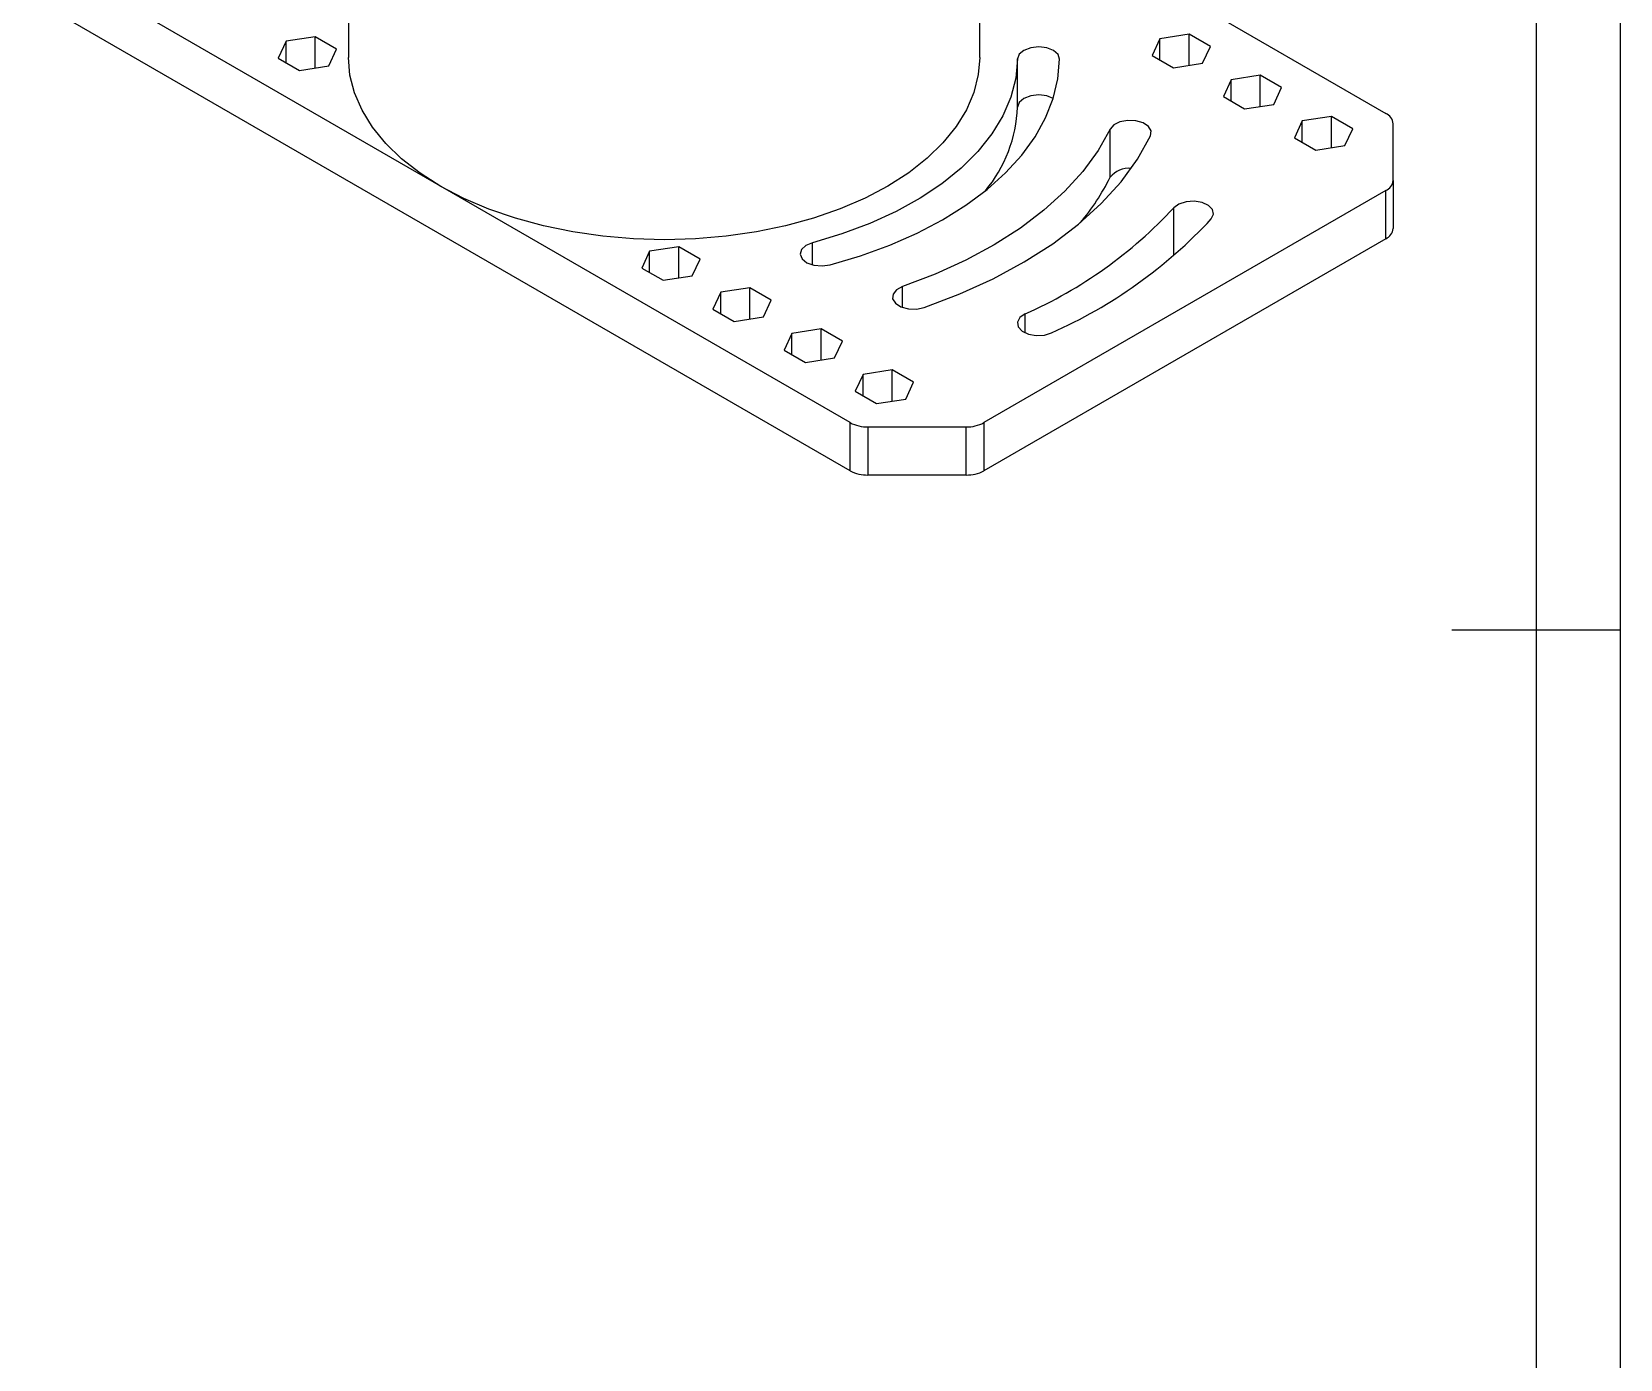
# Model space of a CAD drawing. Header units: millimetres. Extents: x 227 to 1067, y 103 to 697.
# Drawn here: x 878.3 to 1067.1, y 313.1 to 470.8 of the extents above; entities that cross this region are included whole.
import ezdxf

# ---------------------------------------------------------------- set-up
doc = ezdxf.new("R2010")
doc.units = ezdxf.units.MM
doc.header["$LTSCALE"] = 2
for name, color, linetype in [('1轮廓实线层', 7, 'Continuous'), ('2细线层', 4, 'Continuous'), ('图框层', 7, 'Continuous')]:
    doc.layers.add(name, color=color, linetype=linetype)

# ---------------------------------------------------------------- blocks, each defined once
blk = doc.blocks.new('ZwmFrameMain_A3^_^无分区图框^_^landscape')
at = {"layer": '1轮廓实线层'}
for p, q in [((390, 287), (390, 0)), ((395, 143.5), (385, 143.5))]:
    blk.add_line(p, q, dxfattribs=at)
at = {"layer": '2细线层'}
blk.add_line((395, 292), (395, -5), dxfattribs=at)

msp = doc.modelspace()

# ---------------------------------------------------------------- linework, layer by layer
at = {"color": 7, "linetype": 'Continuous', "lineweight": 25}
for p, q in [((915.96, 501.001), (915.96, 467.767)), ((990.96, 467.767), (990.96, 501.001)), ((1000.796, 483.303), (1039.202, 461.131)), ((975.563, 424.393), (878.325, 480.527)), ((975.563, 418.677), (878.325, 474.811)), ((912.001, 470.23), (908.543, 469.695)), ((914.532, 468.769), (912.001, 470.23)), ((912.001, 466.525), (912.001, 470.23)), ((1012.378, 470.003), (1011.452, 468.007)), ((1015.836, 470.538), (1012.378, 470.003)), ((1012.378, 467.473), (1012.378, 470.003)), ((1018.367, 469.077), (1015.836, 470.538)), ((1015.836, 466.833), (1015.836, 470.538)), ((908.543, 469.695), (907.617, 467.699)), ((908.543, 467.164), (908.543, 469.695)), ((913.605, 466.773), (914.532, 468.769)), ((1017.44, 467.081), (1018.367, 469.077)), ((907.617, 467.699), (910.148, 466.238)), ((910.148, 466.238), (913.605, 466.773)), ((995.459, 461.89), (995.459, 467.606)), ((1011.452, 468.007), (1013.983, 466.546)), ((1013.983, 466.546), (1017.44, 467.081)), ((1020.835, 465.122), (1019.908, 463.126)), ((1024.292, 465.656), (1020.835, 465.122)), ((1020.835, 462.591), (1020.835, 465.122)), ((1026.823, 464.195), (1024.292, 465.656)), ((1024.292, 461.951), (1024.292, 465.656)), ((1019.908, 463.126), (1022.439, 461.664)), ((1025.897, 462.199), (1026.823, 464.195)), ((1022.439, 461.664), (1025.897, 462.199)), ((1032.749, 460.775), (1029.291, 460.24)), ((1035.28, 459.313), (1032.749, 460.775)), ((1032.749, 457.069), (1032.749, 460.775)), ((1006.447, 453.54), (1006.447, 459.256)), ((1029.291, 460.24), (1028.365, 458.244)), ((1029.291, 457.709), (1029.291, 460.24)), ((1034.353, 457.317), (1035.28, 459.313)), ((1040.081, 453.177), (1040.081, 459.907)), ((1028.365, 458.244), (1030.896, 456.783)), ((1030.896, 456.783), (1034.353, 457.317)), ((1040.081, 453.177), (1040.081, 447.461)), ((1039.202, 451.953), (991.462, 424.393)), ((1039.202, 446.237), (1039.202, 451.953)), ((1039.202, 446.237), (991.462, 418.677)), ((951.737, 444.76), (950.811, 442.764)), ((955.195, 445.295), (951.737, 444.76)), ((951.737, 442.229), (951.737, 444.76)), ((957.726, 443.833), (955.195, 445.295)), ((955.195, 441.589), (955.195, 445.295)), ((956.8, 441.837), (957.726, 443.833)), ((950.811, 442.764), (953.342, 441.302)), ((953.342, 441.302), (956.8, 441.837)), ((960.194, 439.878), (959.267, 437.882)), ((963.651, 440.413), (960.194, 439.878)), ((960.194, 437.347), (960.194, 439.878)), ((966.182, 438.952), (963.651, 440.413)), ((963.651, 436.707), (963.651, 440.413)), ((959.267, 437.882), (961.798, 436.421)), ((965.256, 436.956), (966.182, 438.952)), ((961.798, 436.421), (965.256, 436.956)), ((968.65, 434.996), (967.724, 433)), ((972.108, 435.531), (968.65, 434.996)), ((968.65, 432.465), (968.65, 434.996)), ((974.639, 434.07), (972.108, 435.531)), ((972.108, 431.826), (972.108, 435.531)), ((967.724, 433), (970.255, 431.539)), ((973.712, 432.074), (974.639, 434.07)), ((970.255, 431.539), (973.712, 432.074)), ((980.564, 430.649), (977.106, 430.114)), ((983.095, 429.188), (980.564, 430.649)), ((980.564, 426.944), (980.564, 430.649)), ((977.106, 430.114), (976.18, 428.118)), ((977.106, 427.584), (977.106, 430.114)), ((982.169, 427.192), (983.095, 429.188)), ((976.18, 428.118), (978.711, 426.657)), ((978.711, 426.657), (982.169, 427.192)), ((975.563, 418.677), (975.563, 424.393)), ((977.684, 423.886), (989.341, 423.886)), ((977.684, 423.886), (977.684, 418.17)), ((989.341, 418.17), (989.341, 423.886)), ((991.462, 424.393), (991.462, 418.677)), ((989.341, 418.17), (977.684, 418.17))]:
    msp.add_line(p, q, dxfattribs=at)
at = {"color": 8, "linetype": 'Continuous', "lineweight": 25}
for p, q in [((1014.023, 444.239), (1014.023, 449.916)), ((971.08, 443.138), (971.08, 445.758)), ((981.8, 438.082), (981.8, 440.556)), ((996.349, 435.065), (996.349, 437.305))]:
    msp.add_line(p, q, dxfattribs=at)
at = {"color": 7, "linetype": 'Continuous', "lineweight": 25, "flags": 128}
for points in [[(1000.459, 467.587), (1000.275, 468.14), (999.739, 468.61), (998.931, 468.926), (997.976, 469.04), (997.018, 468.933), (996.203, 468.624), (995.656, 468.158), (995.459, 467.606)], [(990.96, 467.767), (990.795, 465.737), (990.269, 463.63), (989.387, 461.564), (988.158, 459.557), (986.594, 457.629), (984.709, 455.8), (982.523, 454.086), (980.055, 452.505), (977.33, 451.071), (974.375, 449.799), (971.217, 448.7), (967.887, 447.785), (964.419, 447.064), (960.844, 446.543), (957.198, 446.227), (953.516, 446.119), (949.833, 446.221), (946.185, 446.53), (942.608, 447.046), (939.135, 447.761), (935.801, 448.67), (932.638, 449.763), (929.676, 451.031), (926.944, 452.46), (924.468, 454.037), (922.272, 455.747), (920.378, 457.573), (918.804, 459.498), (917.565, 461.502), (916.673, 463.568), (916.136, 465.673), (915.96, 467.767)], [(995.459, 467.606), (995.246, 465.324), (994.663, 463.065), (993.713, 460.847), (992.406, 458.69), (990.753, 456.614), (988.768, 454.637), (986.471, 452.777), (983.88, 451.05), (981.019, 449.471), (977.913, 448.054), (974.59, 446.813), (971.08, 445.758)], [(973.177, 443.138), (976.81, 444.22), (980.267, 445.481), (983.521, 446.91), (986.547, 448.497), (989.323, 450.23), (991.827, 452.096), (994.041, 454.08), (995.948, 456.168), (997.534, 458.343), (998.786, 460.59), (999.695, 462.891), (1000.254, 465.229), (1000.459, 467.587)], [(999.702, 462.915), (998.931, 463.21), (997.976, 463.324), (997.018, 463.218), (996.203, 462.908), (995.656, 462.442), (995.459, 461.89)], [(1006.447, 459.256), (1005.019, 456.713), (1003.225, 454.248), (1001.078, 451.879), (998.594, 449.622), (995.789, 447.494), (992.685, 445.51), (989.302, 443.684), (985.665, 442.029), (981.8, 440.556)], [(1011.264, 458.482), (1011.337, 459.044), (1011.033, 459.579), (1010.396, 460.005), (1009.526, 460.259), (1008.553, 460.302), (1007.626, 460.126), (1006.887, 459.758), (1006.447, 459.256)], [(984.376, 438.082), (988.593, 439.689), (992.56, 441.495), (996.25, 443.487), (999.637, 445.651), (1002.697, 447.973), (1005.407, 450.434), (1007.749, 453.019), (1009.706, 455.708), (1011.264, 458.482)], [(1018.476, 448.604), (1018.741, 449.146), (1018.628, 449.705), (1018.152, 450.197), (1017.386, 450.546), (1016.448, 450.699), (1015.479, 450.633), (1014.627, 450.358), (1014.023, 449.916)], [(971.08, 445.758), (970.291, 445.427), (969.782, 444.946), (969.63, 444.39), (969.859, 443.843), (970.433, 443.387), (971.265, 443.094), (972.229, 443.006), (973.177, 443.138)], [(981.8, 440.556), (981.078, 440.177), (980.662, 439.668), (980.615, 439.105), (980.945, 438.575), (981.601, 438.159), (982.484, 437.919), (983.458, 437.892), (984.376, 438.082)], [(996.349, 437.305), (995.727, 436.871), (995.439, 436.333), (995.53, 435.772), (995.986, 435.274), (996.737, 434.915), (997.669, 434.749), (998.64, 434.802), (999.503, 435.065)]]:
    msp.add_lwpolyline(points, dxfattribs=at)
at = {"color": 7, "linetype": 'Continuous', "lineweight": 25}
for centre, radius, start, end in [((978.885, 462.552), 16.588, 320.21059, 357.71201), ((1038.579, 459.757), 1.509, 5.6948, 65.62534), ((982.949, 465.111), 26.192, 319.63327, 333.78325), ((1008.663, 451.78), 2.83, 84.13503, 141.54911), ((1038.579, 453.327), 1.509, 294.37466, 354.3052), ((974.372, 486.793), 54.149, 293.94586, 317.07675), ((975.909, 488.192), 58.13, 293.94586, 317.07675), ((1038.579, 447.611), 1.509, 294.37466, 354.3052), ((977.597, 428.213), 4.329, 241.95976, 271.1441), ((989.427, 428.213), 4.329, 268.8559, 298.04024), ((977.597, 422.498), 4.329, 241.95976, 271.1441), ((989.427, 422.498), 4.329, 268.8559, 298.04024)]:
    msp.add_arc(centre, radius, start, end, dxfattribs=at)

# ---------------------------------------------------------------- block references
at = {"layer": '图框层', "xscale": 2, "yscale": 2, "zscale": 2}
msp.add_blockref('ZwmFrameMain_A3^_^无分区图框^_^landscape', (277.065, 112.744), dxfattribs=at)

doc.saveas('drawing.dxf')
